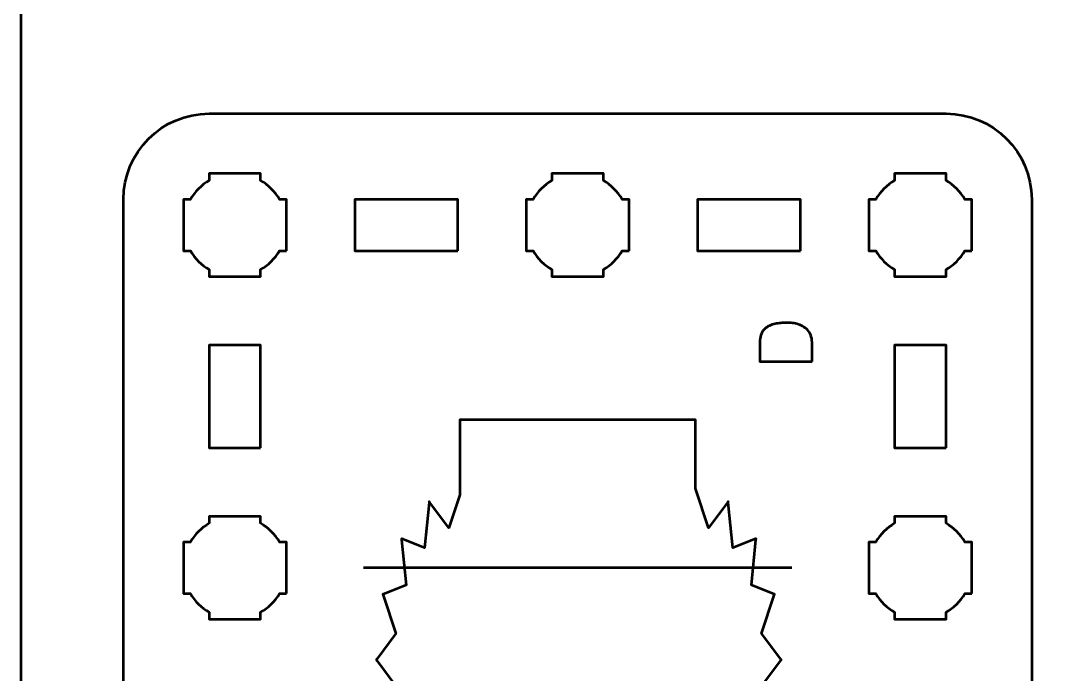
# Model space of a CAD drawing. Header units: centimetres. Extents: x -21 to 0, y -29.7 to 0.
# Drawn here: x -21 to -14.94, y -11.72 to -7.91 of the extents above; entities that cross this region are included whole.
import ezdxf

# ---------------------------------------------------------------- set-up
doc = ezdxf.new("R2010")
doc.units = ezdxf.units.CM
doc.header["$MEASUREMENT"] = 0
doc.layers.add('Layer 1', color=7, linetype='Continuous')

msp = doc.modelspace()

# ---------------------------------------------------------------- linework, layer by layer
at = {"layer": 'Layer 1', "color": 22, "lineweight": 53}
msp.add_open_spline([(-21.00003, -29.19995), (-21.00003, -29.19995), (-21.00003, -0.49992), (-21.00003, -0.49992), (-21.00003, -0.49992), (-21.00003, -0.22295), (-20.77694, 0.00004), (-20.49994, 0.00004), (-20.49994, 0.00004), (-20.49994, 0.00004), (-0.50008, 0.00004), (-0.50008, 0.00004), (-0.50008, 0.00004), (-0.22294, 0.00004), (0.00002, -0.22295), (0.00002, -0.49992), (0.00002, -0.49992), (0.00002, -0.49992), (0.00002, -29.19995), (0.00002, -29.19995), (0.00002, -29.19995), (0.00002, -29.47695), (-0.22294, -29.70004), (-0.50008, -29.70004), (-0.50008, -29.70004), (-0.50008, -29.70004), (-20.49994, -29.70004), (-20.49994, -29.70004), (-20.49994, -29.70004), (-20.77694, -29.70004), (-21.00003, -29.47695), (-21.00003, -29.19995)], degree=3, knots=[0, 0, 0, 0, 0.125, 0.125, 0.125, 0.125, 0.25, 0.25, 0.25, 0.25, 0.375, 0.375, 0.375, 0.375, 0.5, 0.5, 0.5, 0.5, 0.625, 0.625, 0.625, 0.625, 0.75, 0.75, 0.75, 0.75, 0.875, 0.875, 0.875, 0.875, 1, 1, 1, 1], dxfattribs=at)
at = {"layer": 'Layer 1', "color": 114, "lineweight": 53}
msp.add_open_spline([(-15.80017, -15.75001), (-15.80017, -15.75001), (-15.60006, -15.75003), (-15.60006, -15.75003), (-15.60006, -15.75003), (-15.32306, -15.75003), (-15.09997, -15.52694), (-15.09997, -15.24994), (-15.09997, -15.24994), (-15.09997, -15.24994), (-15.09997, -8.95007), (-15.09997, -8.95007), (-15.09997, -8.95007), (-15.09997, -8.67293), (-15.32306, -8.44997), (-15.60006, -8.44997), (-15.60006, -8.44997), (-15.60006, -8.44997), (-19.89993, -8.44997), (-19.89993, -8.44997), (-19.89993, -8.44997), (-20.17707, -8.44997), (-20.40003, -8.67293), (-20.40003, -8.95007), (-20.40003, -8.95007), (-20.40003, -8.95007), (-20.40003, -15.24994), (-20.40003, -15.24994), (-20.40003, -15.24994), (-20.40003, -15.52694), (-20.17707, -15.75003), (-19.89993, -15.75003), (-19.89993, -15.75003), (-19.89993, -15.75003), (-18.13445, -15.75003), (-18.13445, -15.75003), (-18.13445, -15.75003), (-18.13445, -15.75003), (-15.80017, -15.75001), (-15.80017, -15.75001)], degree=3, knots=[0, 0, 0, 0, 0.1, 0.1, 0.1, 0.1, 0.2, 0.2, 0.2, 0.2, 0.3, 0.3, 0.3, 0.3, 0.4, 0.4, 0.4, 0.4, 0.5, 0.5, 0.5, 0.5, 0.6, 0.6, 0.6, 0.6, 0.7, 0.7, 0.7, 0.7, 0.8, 0.8, 0.8, 0.8, 0.9, 0.9, 0.9, 0.9, 1, 1, 1, 1], dxfattribs=at)
at = {"layer": 'Layer 1', "lineweight": 53}
for points in [[(-19.45, -9.24993), (-19.45, -9.24993), (-19.49011, -9.24993), (-19.49011, -9.24993), (-19.49011, -9.24993), (-19.51643, -9.29554), (-19.55446, -9.33346), (-19.59993, -9.35978), (-19.59993, -9.35978), (-19.59993, -9.35978), (-19.59993, -9.4), (-19.59993, -9.4), (-19.59993, -9.4), (-19.59993, -9.4), (-19.75, -9.4), (-19.75, -9.4), (-19.75, -9.4), (-19.75, -9.4), (-19.89993, -9.4), (-19.89993, -9.4), (-19.89993, -9.4), (-19.89993, -9.4), (-19.89993, -9.35978), (-19.89993, -9.35978), (-19.89993, -9.35978), (-19.94555, -9.33346), (-19.98343, -9.29554), (-20.00975, -9.24993), (-20.00975, -9.24993), (-20.00975, -9.24993), (-20.05, -9.24993), (-20.05, -9.24993), (-20.05, -9.24993), (-20.05, -9.24993), (-20.05, -9.1), (-20.05, -9.1), (-20.05, -9.1), (-20.05, -9.1), (-20.05, -8.94992), (-20.05, -8.94992), (-20.05, -8.94992), (-20.05, -8.94992), (-20.00975, -8.94992), (-20.00975, -8.94992), (-20.00975, -8.94992), (-19.98343, -8.90445), (-19.94555, -8.86642), (-19.89993, -8.8401), (-19.89993, -8.8401), (-19.89993, -8.8401), (-19.89993, -8.79999), (-19.89993, -8.79999), (-19.89993, -8.79999), (-19.89993, -8.79999), (-19.75, -8.79999), (-19.75, -8.79999), (-19.75, -8.79999), (-19.75, -8.79999), (-19.59993, -8.79999), (-19.59993, -8.79999), (-19.59993, -8.79999), (-19.59993, -8.79999), (-19.59993, -8.8401), (-19.59993, -8.8401), (-19.59993, -8.8401), (-19.55446, -8.86642), (-19.51643, -8.90445), (-19.49011, -8.94992), (-19.49011, -8.94992), (-19.49011, -8.94992), (-19.45, -8.94992), (-19.45, -8.94992), (-19.45, -8.94992), (-19.45, -8.94992), (-19.45, -9.1), (-19.45, -9.1), (-19.45, -9.1), (-19.45, -9.1), (-19.45, -9.24993), (-19.45, -9.24993)], [(-17.45, -9.24993), (-17.45, -9.24993), (-17.49011, -9.24993), (-17.49011, -9.24993), (-17.49011, -9.24993), (-17.51643, -9.29554), (-17.55446, -9.33346), (-17.59993, -9.35978), (-17.59993, -9.35978), (-17.59993, -9.35978), (-17.59993, -9.4), (-17.59993, -9.4), (-17.59993, -9.4), (-17.59993, -9.4), (-17.75, -9.4), (-17.75, -9.4), (-17.75, -9.4), (-17.75, -9.4), (-17.89993, -9.4), (-17.89993, -9.4), (-17.89993, -9.4), (-17.89993, -9.4), (-17.89993, -9.35978), (-17.89993, -9.35978), (-17.89993, -9.35978), (-17.94555, -9.33346), (-17.98343, -9.29554), (-18.00975, -9.24993), (-18.00975, -9.24993), (-18.00975, -9.24993), (-18.05, -9.24993), (-18.05, -9.24993), (-18.05, -9.24993), (-18.05, -9.24993), (-18.05, -9.1), (-18.05, -9.1), (-18.05, -9.1), (-18.05, -9.1), (-18.05, -8.94992), (-18.05, -8.94992), (-18.05, -8.94992), (-18.05, -8.94992), (-18.00975, -8.94992), (-18.00975, -8.94992), (-18.00975, -8.94992), (-17.98343, -8.90445), (-17.94555, -8.86642), (-17.89993, -8.8401), (-17.89993, -8.8401), (-17.89993, -8.8401), (-17.89993, -8.79999), (-17.89993, -8.79999), (-17.89993, -8.79999), (-17.89993, -8.79999), (-17.75, -8.79999), (-17.75, -8.79999), (-17.75, -8.79999), (-17.75, -8.79999), (-17.59993, -8.79999), (-17.59993, -8.79999), (-17.59993, -8.79999), (-17.59993, -8.79999), (-17.59993, -8.8401), (-17.59993, -8.8401), (-17.59993, -8.8401), (-17.55446, -8.86642), (-17.51643, -8.90445), (-17.49011, -8.94992), (-17.49011, -8.94992), (-17.49011, -8.94992), (-17.45, -8.94992), (-17.45, -8.94992), (-17.45, -8.94992), (-17.45, -8.94992), (-17.45, -9.1), (-17.45, -9.1), (-17.45, -9.1), (-17.45, -9.1), (-17.45, -9.24993), (-17.45, -9.24993)], [(-15.45, -9.24993), (-15.45, -9.24993), (-15.49011, -9.24993), (-15.49011, -9.24993), (-15.49011, -9.24993), (-15.51643, -9.29554), (-15.55446, -9.33346), (-15.59993, -9.35978), (-15.59993, -9.35978), (-15.59993, -9.35978), (-15.59993, -9.4), (-15.59993, -9.4), (-15.59993, -9.4), (-15.59993, -9.4), (-15.75, -9.4), (-15.75, -9.4), (-15.75, -9.4), (-15.75, -9.4), (-15.89993, -9.4), (-15.89993, -9.4), (-15.89993, -9.4), (-15.89993, -9.4), (-15.89993, -9.35978), (-15.89993, -9.35978), (-15.89993, -9.35978), (-15.94555, -9.33346), (-15.98343, -9.29554), (-16.00975, -9.24993), (-16.00975, -9.24993), (-16.00975, -9.24993), (-16.05, -9.24993), (-16.05, -9.24993), (-16.05, -9.24993), (-16.05, -9.24993), (-16.05, -9.1), (-16.05, -9.1), (-16.05, -9.1), (-16.05, -9.1), (-16.05, -8.94992), (-16.05, -8.94992), (-16.05, -8.94992), (-16.05, -8.94992), (-16.00975, -8.94992), (-16.00975, -8.94992), (-16.00975, -8.94992), (-15.98343, -8.90445), (-15.94555, -8.86642), (-15.89993, -8.8401), (-15.89993, -8.8401), (-15.89993, -8.8401), (-15.89993, -8.79999), (-15.89993, -8.79999), (-15.89993, -8.79999), (-15.89993, -8.79999), (-15.75, -8.79999), (-15.75, -8.79999), (-15.75, -8.79999), (-15.75, -8.79999), (-15.59993, -8.79999), (-15.59993, -8.79999), (-15.59993, -8.79999), (-15.59993, -8.79999), (-15.59993, -8.8401), (-15.59993, -8.8401), (-15.59993, -8.8401), (-15.55446, -8.86642), (-15.51643, -8.90445), (-15.49011, -8.94992), (-15.49011, -8.94992), (-15.49011, -8.94992), (-15.45, -8.94992), (-15.45, -8.94992), (-15.45, -8.94992), (-15.45, -8.94992), (-15.45, -9.1), (-15.45, -9.1), (-15.45, -9.1), (-15.45, -9.1), (-15.45, -9.24993), (-15.45, -9.24993)], [(-19.45, -11.24993), (-19.45, -11.24993), (-19.49011, -11.24993), (-19.49011, -11.24993), (-19.49011, -11.24993), (-19.51643, -11.29554), (-19.55446, -11.33346), (-19.59993, -11.35978), (-19.59993, -11.35978), (-19.59993, -11.35978), (-19.59993, -11.4), (-19.59993, -11.4), (-19.59993, -11.4), (-19.59993, -11.4), (-19.75, -11.4), (-19.75, -11.4), (-19.75, -11.4), (-19.75, -11.4), (-19.89993, -11.4), (-19.89993, -11.4), (-19.89993, -11.4), (-19.89993, -11.4), (-19.89993, -11.35978), (-19.89993, -11.35978), (-19.89993, -11.35978), (-19.94555, -11.33346), (-19.98343, -11.29554), (-20.00975, -11.24993), (-20.00975, -11.24993), (-20.00975, -11.24993), (-20.05, -11.24993), (-20.05, -11.24993), (-20.05, -11.24993), (-20.05, -11.24993), (-20.05, -11.1), (-20.05, -11.1), (-20.05, -11.1), (-20.05, -11.1), (-20.05, -10.94992), (-20.05, -10.94992), (-20.05, -10.94992), (-20.05, -10.94992), (-20.00975, -10.94992), (-20.00975, -10.94992), (-20.00975, -10.94992), (-19.98343, -10.90445), (-19.94555, -10.86642), (-19.89993, -10.8401), (-19.89993, -10.8401), (-19.89993, -10.8401), (-19.89993, -10.79999), (-19.89993, -10.79999), (-19.89993, -10.79999), (-19.89993, -10.79999), (-19.75, -10.79999), (-19.75, -10.79999), (-19.75, -10.79999), (-19.75, -10.79999), (-19.59993, -10.79999), (-19.59993, -10.79999), (-19.59993, -10.79999), (-19.59993, -10.79999), (-19.59993, -10.8401), (-19.59993, -10.8401), (-19.59993, -10.8401), (-19.55446, -10.86642), (-19.51643, -10.90445), (-19.49011, -10.94992), (-19.49011, -10.94992), (-19.49011, -10.94992), (-19.45, -10.94992), (-19.45, -10.94992), (-19.45, -10.94992), (-19.45, -10.94992), (-19.45, -11.1), (-19.45, -11.1), (-19.45, -11.1), (-19.45, -11.1), (-19.45, -11.24993), (-19.45, -11.24993)], [(-15.45, -11.24993), (-15.45, -11.24993), (-15.49011, -11.24993), (-15.49011, -11.24993), (-15.49011, -11.24993), (-15.51643, -11.29554), (-15.55446, -11.33346), (-15.59993, -11.35978), (-15.59993, -11.35978), (-15.59993, -11.35978), (-15.59993, -11.4), (-15.59993, -11.4), (-15.59993, -11.4), (-15.59993, -11.4), (-15.75, -11.4), (-15.75, -11.4), (-15.75, -11.4), (-15.75, -11.4), (-15.89993, -11.4), (-15.89993, -11.4), (-15.89993, -11.4), (-15.89993, -11.4), (-15.89993, -11.35978), (-15.89993, -11.35978), (-15.89993, -11.35978), (-15.94555, -11.33346), (-15.98343, -11.29554), (-16.00975, -11.24993), (-16.00975, -11.24993), (-16.00975, -11.24993), (-16.05, -11.24993), (-16.05, -11.24993), (-16.05, -11.24993), (-16.05, -11.24993), (-16.05, -11.1), (-16.05, -11.1), (-16.05, -11.1), (-16.05, -11.1), (-16.05, -10.94992), (-16.05, -10.94992), (-16.05, -10.94992), (-16.05, -10.94992), (-16.00975, -10.94992), (-16.00975, -10.94992), (-16.00975, -10.94992), (-15.98343, -10.90445), (-15.94555, -10.86642), (-15.89993, -10.8401), (-15.89993, -10.8401), (-15.89993, -10.8401), (-15.89993, -10.79999), (-15.89993, -10.79999), (-15.89993, -10.79999), (-15.89993, -10.79999), (-15.75, -10.79999), (-15.75, -10.79999), (-15.75, -10.79999), (-15.75, -10.79999), (-15.59993, -10.79999), (-15.59993, -10.79999), (-15.59993, -10.79999), (-15.59993, -10.79999), (-15.59993, -10.8401), (-15.59993, -10.8401), (-15.59993, -10.8401), (-15.55446, -10.86642), (-15.51643, -10.90445), (-15.49011, -10.94992), (-15.49011, -10.94992), (-15.49011, -10.94992), (-15.45, -10.94992), (-15.45, -10.94992), (-15.45, -10.94992), (-15.45, -10.94992), (-15.45, -11.1), (-15.45, -11.1), (-15.45, -11.1), (-15.45, -11.1), (-15.45, -11.24993), (-15.45, -11.24993)]]:
    msp.add_open_spline(points, degree=3, knots=[0, 0, 0, 0, 0.05, 0.05, 0.05, 0.05, 0.1, 0.1, 0.1, 0.1, 0.15, 0.15, 0.15, 0.15, 0.2, 0.2, 0.2, 0.2, 0.25, 0.25, 0.25, 0.25, 0.3, 0.3, 0.3, 0.3, 0.35, 0.35, 0.35, 0.35, 0.4, 0.4, 0.4, 0.4, 0.45, 0.45, 0.45, 0.45, 0.5, 0.5, 0.5, 0.5, 0.55, 0.55, 0.55, 0.55, 0.6, 0.6, 0.6, 0.6, 0.65, 0.65, 0.65, 0.65, 0.7, 0.7, 0.7, 0.7, 0.75, 0.75, 0.75, 0.75, 0.8, 0.8, 0.8, 0.8, 0.85, 0.85, 0.85, 0.85, 0.9, 0.9, 0.9, 0.9, 0.95, 0.95, 0.95, 0.95, 1, 1, 1, 1], dxfattribs=at)
at = {"layer": 'Layer 1', "color": 250, "lineweight": 53}
for points, knots in [([(-18.44998, -9.25007), (-18.44998, -9.25007), (-19.04998, -9.25007), (-19.04998, -9.25007), (-19.04998, -9.25007), (-19.04998, -9.25007), (-19.04998, -8.95007), (-19.04998, -8.95007), (-19.04998, -8.95007), (-19.04998, -8.95007), (-18.44998, -8.95007), (-18.44998, -8.95007), (-18.44998, -8.95007), (-18.44998, -8.95007), (-18.44998, -9.25007), (-18.44998, -9.25007)], [0, 0, 0, 0, 0.25, 0.25, 0.25, 0.25, 0.5, 0.5, 0.5, 0.5, 0.75, 0.75, 0.75, 0.75, 1, 1, 1, 1]), ([(-16.45001, -9.25007), (-16.45001, -9.25007), (-17.05002, -9.25007), (-17.05002, -9.25007), (-17.05002, -9.25007), (-17.05002, -9.25007), (-17.05002, -8.95007), (-17.05002, -8.95007), (-17.05002, -8.95007), (-17.05002, -8.95007), (-16.45001, -8.95007), (-16.45001, -8.95007), (-16.45001, -8.95007), (-16.45001, -8.95007), (-16.45001, -9.25007), (-16.45001, -9.25007)], [0, 0, 0, 0, 0.25, 0.25, 0.25, 0.25, 0.5, 0.5, 0.5, 0.5, 0.75, 0.75, 0.75, 0.75, 1, 1, 1, 1]), ([(-19.59993, -10.40002), (-19.59993, -10.40002), (-19.89993, -10.40002), (-19.89993, -10.40002), (-19.89993, -10.40002), (-19.89993, -10.40002), (-19.89993, -9.80002), (-19.89993, -9.80002), (-19.89993, -9.80002), (-19.89993, -9.80002), (-19.59993, -9.80002), (-19.59993, -9.80002), (-19.59993, -9.80002), (-19.59993, -9.80002), (-19.59993, -10.40002), (-19.59993, -10.40002)], [0, 0, 0, 0, 0.25, 0.25, 0.25, 0.25, 0.5, 0.5, 0.5, 0.5, 0.75, 0.75, 0.75, 0.75, 1, 1, 1, 1]), ([(-15.60006, -10.40002), (-15.60006, -10.40002), (-15.90007, -10.40002), (-15.90007, -10.40002), (-15.90007, -10.40002), (-15.90007, -10.40002), (-15.90007, -9.80002), (-15.90007, -9.80002), (-15.90007, -9.80002), (-15.90007, -9.80002), (-15.60006, -9.80002), (-15.60006, -9.80002), (-15.60006, -9.80002), (-15.60006, -9.80002), (-15.60006, -10.40002), (-15.60006, -10.40002)], [0, 0, 0, 0, 0.25, 0.25, 0.25, 0.25, 0.5, 0.5, 0.5, 0.5, 0.75, 0.75, 0.75, 0.75, 1, 1, 1, 1]), ([(-17.06247, -13.03746), (-17.06247, -13.03746), (-18.43747, -13.03746), (-18.43747, -13.03746), (-18.43747, -13.03746), (-18.43747, -13.03746), (-18.43747, -12.60003), (-18.43747, -12.60003), (-18.43747, -12.60003), (-18.43747, -12.60003), (-18.50161, -12.40805), (-18.50161, -12.40805), (-18.50161, -12.40805), (-18.50161, -12.40805), (-18.61376, -12.55792), (-18.61376, -12.55792), (-18.61376, -12.55792), (-18.61376, -12.55792), (-18.61632, -12.56133), (-18.61632, -12.56133), (-18.61632, -12.56133), (-18.61632, -12.56133), (-18.61691, -12.55531), (-18.61691, -12.55531), (-18.61691, -12.55531), (-18.61691, -12.55531), (-18.64323, -12.29074), (-18.64323, -12.29074), (-18.64323, -12.29074), (-18.64323, -12.29074), (-18.77553, -12.34337), (-18.77553, -12.34337), (-18.77553, -12.34337), (-18.77553, -12.34337), (-18.77852, -12.34456), (-18.77852, -12.34456), (-18.77852, -12.34456), (-18.77852, -12.34456), (-18.77793, -12.33856), (-18.77793, -12.33856), (-18.77793, -12.33856), (-18.77793, -12.33856), (-18.75161, -12.07396), (-18.75161, -12.07396), (-18.75161, -12.07396), (-18.75161, -12.07396), (-18.8839, -12.02134), (-18.8839, -12.02134), (-18.8839, -12.02134), (-18.8839, -12.02134), (-18.88691, -12.02014), (-18.88691, -12.02014), (-18.88691, -12.02014), (-18.88691, -12.02014), (-18.88521, -12.01504), (-18.88521, -12.01504), (-18.88521, -12.01504), (-18.88521, -12.01504), (-18.81027, -11.79073), (-18.81027, -11.79073), (-18.81027, -11.79073), (-18.81027, -11.79073), (-18.92243, -11.64084), (-18.92243, -11.64084), (-18.92243, -11.64084), (-18.92243, -11.64084), (-18.92497, -11.63745), (-18.92497, -11.63745), (-18.92497, -11.63745), (-18.92497, -11.63745), (-18.92243, -11.63405), (-18.92243, -11.63405), (-18.92243, -11.63405), (-18.92243, -11.63405), (-18.81027, -11.48417), (-18.81027, -11.48417), (-18.81027, -11.48417), (-18.81027, -11.48417), (-18.88521, -11.25986), (-18.88521, -11.25986), (-18.88521, -11.25986), (-18.88521, -11.25986), (-18.88691, -11.25476), (-18.88691, -11.25476), (-18.88691, -11.25476), (-18.88691, -11.25476), (-18.8839, -11.25356), (-18.8839, -11.25356), (-18.8839, -11.25356), (-18.8839, -11.25356), (-18.75161, -11.20093), (-18.75161, -11.20093), (-18.75161, -11.20093), (-18.75161, -11.20093), (-18.77793, -10.93633), (-18.77793, -10.93633), (-18.77793, -10.93633), (-18.77793, -10.93633), (-18.77852, -10.93034), (-18.77852, -10.93034), (-18.77852, -10.93034), (-18.77852, -10.93034), (-18.77553, -10.93153), (-18.77553, -10.93153), (-18.77553, -10.93153), (-18.77553, -10.93153), (-18.64323, -10.98416), (-18.64323, -10.98416), (-18.64323, -10.98416), (-18.64323, -10.98416), (-18.61691, -10.71959), (-18.61691, -10.71959), (-18.61691, -10.71959), (-18.61691, -10.71959), (-18.61632, -10.71357), (-18.61632, -10.71357), (-18.61632, -10.71357), (-18.61632, -10.71357), (-18.61376, -10.71697), (-18.61376, -10.71697), (-18.61376, -10.71697), (-18.61376, -10.71697), (-18.50161, -10.86685), (-18.50161, -10.86685), (-18.50161, -10.86685), (-18.50161, -10.86685), (-18.43747, -10.67486), (-18.43747, -10.67486), (-18.43747, -10.67486), (-18.43747, -10.67486), (-18.43747, -10.23746), (-18.43747, -10.23746), (-18.43747, -10.23746), (-18.43747, -10.23746), (-17.06247, -10.23746), (-17.06247, -10.23746), (-17.06247, -10.23746), (-17.06247, -10.23746), (-17.06247, -10.63745), (-17.06247, -10.63745), (-17.06247, -10.63745), (-17.06247, -10.63745), (-17.06077, -10.64253), (-17.06077, -10.64253), (-17.06077, -10.64253), (-17.06077, -10.64253), (-16.98583, -10.86685), (-16.98583, -10.86685), (-16.98583, -10.86685), (-16.98583, -10.86685), (-16.87367, -10.71697), (-16.87367, -10.71697), (-16.87367, -10.71697), (-16.87367, -10.71697), (-16.87112, -10.71357), (-16.87112, -10.71357), (-16.87112, -10.71357), (-16.87112, -10.71357), (-16.87052, -10.71959), (-16.87052, -10.71959), (-16.87052, -10.71959), (-16.87052, -10.71959), (-16.84421, -10.98416), (-16.84421, -10.98416), (-16.84421, -10.98416), (-16.84421, -10.98416), (-16.71191, -10.93153), (-16.71191, -10.93153), (-16.71191, -10.93153), (-16.71191, -10.93153), (-16.70891, -10.93034), (-16.70891, -10.93034), (-16.70891, -10.93034), (-16.70891, -10.93034), (-16.70951, -10.93633), (-16.70951, -10.93633), (-16.70951, -10.93633), (-16.70951, -10.93633), (-16.73582, -11.20093), (-16.73582, -11.20093), (-16.73582, -11.20093), (-16.73582, -11.20093), (-16.60354, -11.25356), (-16.60354, -11.25356), (-16.60354, -11.25356), (-16.60354, -11.25356), (-16.60053, -11.25476), (-16.60053, -11.25476), (-16.60053, -11.25476), (-16.60053, -11.25476), (-16.60223, -11.25986), (-16.60223, -11.25986), (-16.60223, -11.25986), (-16.60223, -11.25986), (-16.67717, -11.48417), (-16.67717, -11.48417), (-16.67717, -11.48417), (-16.67717, -11.48417), (-16.56501, -11.63405), (-16.56501, -11.63405), (-16.56501, -11.63405), (-16.56501, -11.63405), (-16.56247, -11.63745), (-16.56247, -11.63745), (-16.56247, -11.63745), (-16.56247, -11.63745), (-16.56501, -11.64084), (-16.56501, -11.64084), (-16.56501, -11.64084), (-16.56501, -11.64084), (-16.67717, -11.79073), (-16.67717, -11.79073), (-16.67717, -11.79073), (-16.67717, -11.79073), (-16.60223, -12.01504), (-16.60223, -12.01504), (-16.60223, -12.01504), (-16.60223, -12.01504), (-16.60053, -12.02014), (-16.60053, -12.02014), (-16.60053, -12.02014), (-16.60053, -12.02014), (-16.60354, -12.02134), (-16.60354, -12.02134), (-16.60354, -12.02134), (-16.60354, -12.02134), (-16.73582, -12.07396), (-16.73582, -12.07396), (-16.73582, -12.07396), (-16.73582, -12.07396), (-16.70951, -12.33856), (-16.70951, -12.33856), (-16.70951, -12.33856), (-16.70951, -12.33856), (-16.70891, -12.34456), (-16.70891, -12.34456), (-16.70891, -12.34456), (-16.70891, -12.34456), (-16.71191, -12.34337), (-16.71191, -12.34337), (-16.71191, -12.34337), (-16.71191, -12.34337), (-16.84421, -12.29074), (-16.84421, -12.29074), (-16.84421, -12.29074), (-16.84421, -12.29074), (-16.87052, -12.55531), (-16.87052, -12.55531), (-16.87052, -12.55531), (-16.87052, -12.55531), (-16.87112, -12.56133), (-16.87112, -12.56133), (-16.87112, -12.56133), (-16.87112, -12.56133), (-16.87367, -12.55792), (-16.87367, -12.55792), (-16.87367, -12.55792), (-16.87367, -12.55792), (-16.98583, -12.40805), (-16.98583, -12.40805), (-16.98583, -12.40805), (-16.98583, -12.40805), (-17.06077, -12.63236), (-17.06077, -12.63236), (-17.06077, -12.63236), (-17.06077, -12.63236), (-17.06247, -12.63745), (-17.06247, -12.63745), (-17.06247, -12.63745), (-17.06247, -12.63745), (-17.06247, -13.03746), (-17.06247, -13.03746)], [0, 0, 0, 0, 0.0147059, 0.0147059, 0.0147059, 0.0147059, 0.0294118, 0.0294118, 0.0294118, 0.0294118, 0.0441176, 0.0441176, 0.0441176, 0.0441176, 0.0588235, 0.0588235, 0.0588235, 0.0588235, 0.0735294, 0.0735294, 0.0735294, 0.0735294, 0.0882353, 0.0882353, 0.0882353, 0.0882353, 0.1029412, 0.1029412, 0.1029412, 0.1029412, 0.1176471, 0.1176471, 0.1176471, 0.1176471, 0.1323529, 0.1323529, 0.1323529, 0.1323529, 0.1470588, 0.1470588, 0.1470588, 0.1470588, 0.1617647, 0.1617647, 0.1617647, 0.1617647, 0.1764706, 0.1764706, 0.1764706, 0.1764706, 0.1911765, 0.1911765, 0.1911765, 0.1911765, 0.2058824, 0.2058824, 0.2058824, 0.2058824, 0.2205882, 0.2205882, 0.2205882, 0.2205882, 0.2352941, 0.2352941, 0.2352941, 0.2352941, 0.25, 0.25, 0.25, 0.25, 0.2647059, 0.2647059, 0.2647059, 0.2647059, 0.2794118, 0.2794118, 0.2794118, 0.2794118, 0.2941176, 0.2941176, 0.2941176, 0.2941176, 0.3088235, 0.3088235, 0.3088235, 0.3088235, 0.3235294, 0.3235294, 0.3235294, 0.3235294, 0.3382353, 0.3382353, 0.3382353, 0.3382353, 0.3529412, 0.3529412, 0.3529412, 0.3529412, 0.3676471, 0.3676471, 0.3676471, 0.3676471, 0.3823529, 0.3823529, 0.3823529, 0.3823529, 0.3970588, 0.3970588, 0.3970588, 0.3970588, 0.4117647, 0.4117647, 0.4117647, 0.4117647, 0.4264706, 0.4264706, 0.4264706, 0.4264706, 0.4411765, 0.4411765, 0.4411765, 0.4411765, 0.4558824, 0.4558824, 0.4558824, 0.4558824, 0.4705882, 0.4705882, 0.4705882, 0.4705882, 0.4852941, 0.4852941, 0.4852941, 0.4852941, 0.5, 0.5, 0.5, 0.5, 0.5147059, 0.5147059, 0.5147059, 0.5147059, 0.5294118, 0.5294118, 0.5294118, 0.5294118, 0.5441176, 0.5441176, 0.5441176, 0.5441176, 0.5588235, 0.5588235, 0.5588235, 0.5588235, 0.5735294, 0.5735294, 0.5735294, 0.5735294, 0.5882353, 0.5882353, 0.5882353, 0.5882353, 0.6029412, 0.6029412, 0.6029412, 0.6029412, 0.6176471, 0.6176471, 0.6176471, 0.6176471, 0.6323529, 0.6323529, 0.6323529, 0.6323529, 0.6470588, 0.6470588, 0.6470588, 0.6470588, 0.6617647, 0.6617647, 0.6617647, 0.6617647, 0.6764706, 0.6764706, 0.6764706, 0.6764706, 0.6911765, 0.6911765, 0.6911765, 0.6911765, 0.7058824, 0.7058824, 0.7058824, 0.7058824, 0.7205882, 0.7205882, 0.7205882, 0.7205882, 0.7352941, 0.7352941, 0.7352941, 0.7352941, 0.75, 0.75, 0.75, 0.75, 0.7647059, 0.7647059, 0.7647059, 0.7647059, 0.7794118, 0.7794118, 0.7794118, 0.7794118, 0.7941176, 0.7941176, 0.7941176, 0.7941176, 0.8088235, 0.8088235, 0.8088235, 0.8088235, 0.8235294, 0.8235294, 0.8235294, 0.8235294, 0.8382353, 0.8382353, 0.8382353, 0.8382353, 0.8529412, 0.8529412, 0.8529412, 0.8529412, 0.8676471, 0.8676471, 0.8676471, 0.8676471, 0.8823529, 0.8823529, 0.8823529, 0.8823529, 0.8970588, 0.8970588, 0.8970588, 0.8970588, 0.9117647, 0.9117647, 0.9117647, 0.9117647, 0.9264706, 0.9264706, 0.9264706, 0.9264706, 0.9411765, 0.9411765, 0.9411765, 0.9411765, 0.9558824, 0.9558824, 0.9558824, 0.9558824, 0.9705882, 0.9705882, 0.9705882, 0.9705882, 0.9852941, 0.9852941, 0.9852941, 0.9852941, 1, 1, 1, 1])]:
    msp.add_open_spline(points, degree=3, knots=knots, dxfattribs=at)
at = {"layer": 'Layer 1', "color": 30, "lineweight": 53}
msp.add_open_spline([(-16.38211, -9.89562), (-16.38211, -9.89562), (-16.68733, -9.89562), (-16.68733, -9.89562), (-16.68733, -9.89562), (-16.68733, -9.89562), (-16.68733, -9.78555), (-16.68733, -9.78555), (-16.68733, -9.78555), (-16.68726, -9.76883), (-16.68507, -9.75437), (-16.68077, -9.74216), (-16.68077, -9.74216), (-16.67647, -9.73003), (-16.67054, -9.71973), (-16.66306, -9.7114), (-16.66306, -9.7114), (-16.65551, -9.70301), (-16.64683, -9.69623), (-16.63703, -9.69094), (-16.63703, -9.69094), (-16.62729, -9.68565), (-16.61685, -9.68156), (-16.60577, -9.67866), (-16.60577, -9.67866), (-16.59476, -9.67577), (-16.58354, -9.67373), (-16.57219, -9.67246), (-16.57219, -9.67246), (-16.56083, -9.67119), (-16.54982, -9.67034), (-16.53917, -9.66999), (-16.53917, -9.66999), (-16.52851, -9.66949), (-16.51729, -9.66984), (-16.50551, -9.67097), (-16.50551, -9.67097), (-16.49373, -9.6721), (-16.48195, -9.67422), (-16.47023, -9.67739), (-16.47023, -9.67739), (-16.45852, -9.6805), (-16.44737, -9.68494), (-16.43679, -9.69059), (-16.43679, -9.69059), (-16.42628, -9.6963), (-16.41689, -9.7035), (-16.40871, -9.71211), (-16.40871, -9.71211), (-16.40052, -9.72079), (-16.39403, -9.73116), (-16.38931, -9.74329), (-16.38931, -9.74329), (-16.38458, -9.75543), (-16.38218, -9.76954), (-16.38211, -9.78555), (-16.38211, -9.78555), (-16.38211, -9.78555), (-16.38211, -9.89562), (-16.38211, -9.89562)], degree=3, knots=[0, 0, 0, 0, 0.0666667, 0.0666667, 0.0666667, 0.0666667, 0.1333333, 0.1333333, 0.1333333, 0.1333333, 0.2, 0.2, 0.2, 0.2, 0.2666667, 0.2666667, 0.2666667, 0.2666667, 0.3333333, 0.3333333, 0.3333333, 0.3333333, 0.4, 0.4, 0.4, 0.4, 0.4666667, 0.4666667, 0.4666667, 0.4666667, 0.5333333, 0.5333333, 0.5333333, 0.5333333, 0.6, 0.6, 0.6, 0.6, 0.6666667, 0.6666667, 0.6666667, 0.6666667, 0.7333333, 0.7333333, 0.7333333, 0.7333333, 0.8, 0.8, 0.8, 0.8, 0.8666667, 0.8666667, 0.8666667, 0.8666667, 0.9333333, 0.9333333, 0.9333333, 0.9333333, 1, 1, 1, 1], dxfattribs=at)
msp.add_open_spline([(-16.38211, -9.89562), (-16.38211, -9.89562), (-16.68733, -9.89562), (-16.68733, -9.89562), (-16.68733, -9.89562), (-16.68733, -9.89562), (-16.68733, -9.78555), (-16.68733, -9.78555), (-16.68733, -9.78555), (-16.68726, -9.76883), (-16.68507, -9.75437), (-16.68077, -9.74216), (-16.68077, -9.74216), (-16.67647, -9.73003), (-16.67054, -9.71973), (-16.66306, -9.7114), (-16.66306, -9.7114), (-16.65551, -9.70301), (-16.64683, -9.69623), (-16.63703, -9.69094), (-16.63703, -9.69094), (-16.62729, -9.68565), (-16.61685, -9.68156), (-16.60577, -9.67866), (-16.60577, -9.67866), (-16.59476, -9.67577), (-16.58354, -9.67373), (-16.57219, -9.67246), (-16.57219, -9.67246), (-16.56083, -9.67119), (-16.54982, -9.67034), (-16.53917, -9.66999), (-16.53917, -9.66999), (-16.52851, -9.66949), (-16.51729, -9.66984), (-16.50551, -9.67097), (-16.50551, -9.67097), (-16.49373, -9.6721), (-16.48195, -9.67422), (-16.47023, -9.67739), (-16.47023, -9.67739), (-16.45852, -9.6805), (-16.44737, -9.68494), (-16.43679, -9.69059), (-16.43679, -9.69059), (-16.42628, -9.6963), (-16.41689, -9.7035), (-16.40871, -9.71211), (-16.40871, -9.71211), (-16.40052, -9.72079), (-16.39403, -9.73116), (-16.38931, -9.74329), (-16.38931, -9.74329), (-16.38458, -9.75543), (-16.38218, -9.76954), (-16.38211, -9.78555), (-16.38211, -9.78555), (-16.38211, -9.78555), (-16.38211, -9.89562), (-16.38211, -9.89562)], degree=3, knots=[0, 0, 0, 0, 0.0666667, 0.0666667, 0.0666667, 0.0666667, 0.1333333, 0.1333333, 0.1333333, 0.1333333, 0.2, 0.2, 0.2, 0.2, 0.2666667, 0.2666667, 0.2666667, 0.2666667, 0.3333333, 0.3333333, 0.3333333, 0.3333333, 0.4, 0.4, 0.4, 0.4, 0.4666667, 0.4666667, 0.4666667, 0.4666667, 0.5333333, 0.5333333, 0.5333333, 0.5333333, 0.6, 0.6, 0.6, 0.6, 0.6666667, 0.6666667, 0.6666667, 0.6666667, 0.7333333, 0.7333333, 0.7333333, 0.7333333, 0.8, 0.8, 0.8, 0.8, 0.8666667, 0.8666667, 0.8666667, 0.8666667, 0.9333333, 0.9333333, 0.9333333, 0.9333333, 1, 1, 1, 1], dxfattribs=at)
msp.add_open_spline([(-16.5, -11.10001), (-16.5, -11.10001), (-19, -11.10001), (-19, -11.10001)], degree=3, dxfattribs=at)

doc.saveas('drawing.dxf')
